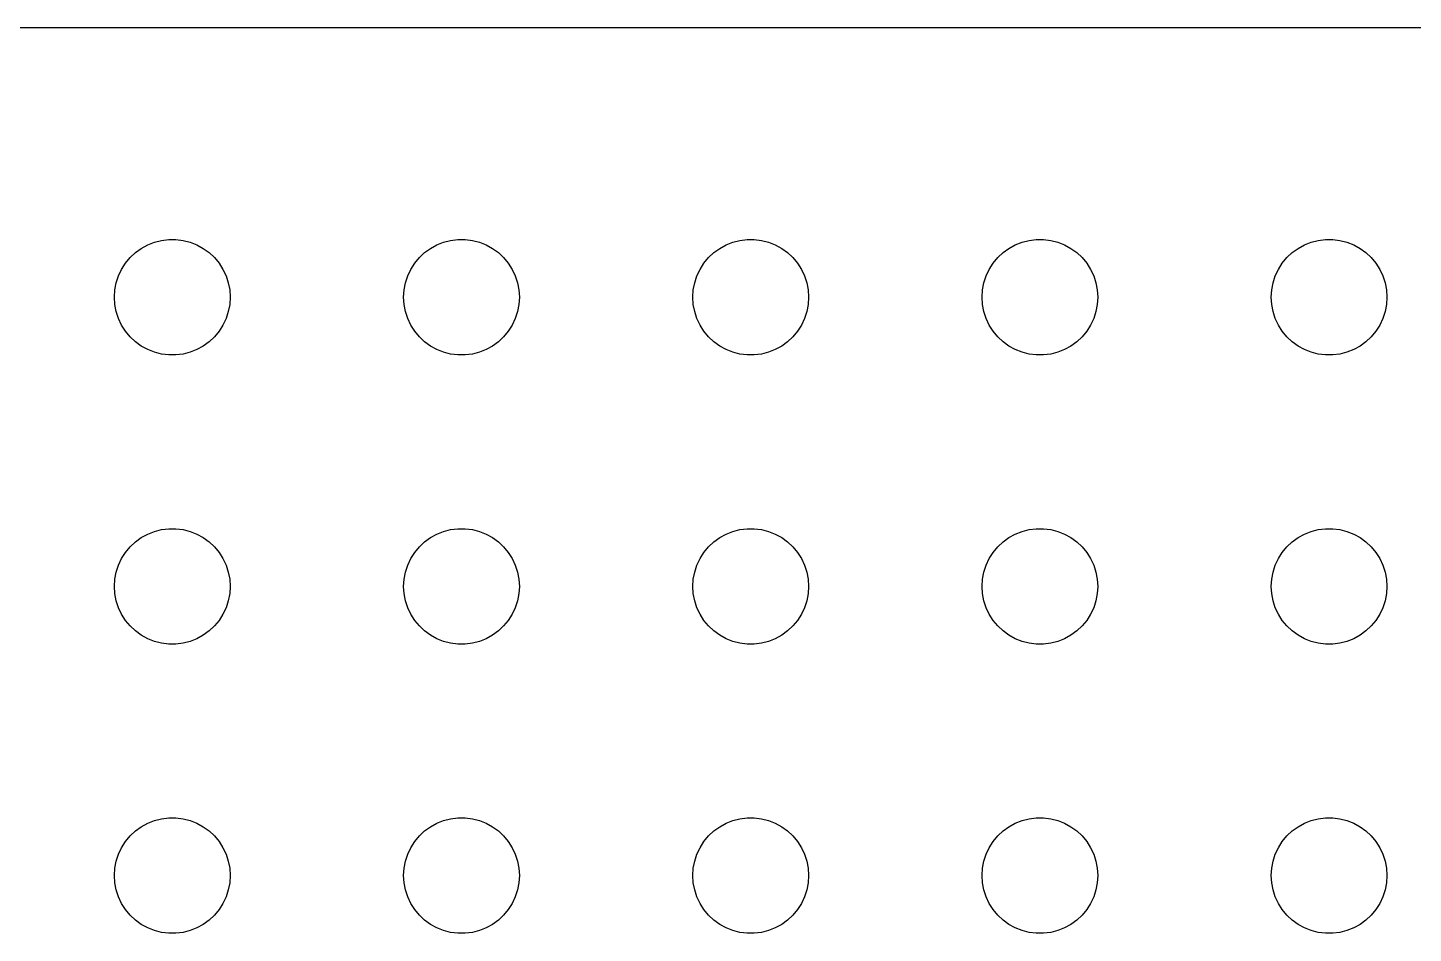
# Model space of a CAD drawing. Header units: metres. Extents: x -134 to 134, y 176 to 394.
# Drawn here: x -3.75 to 32.18, y 370.5 to 393.99 of the extents above; entities that cross this region are included whole.
import ezdxf

# ---------------------------------------------------------------- set-up
doc = ezdxf.new("R2010")
doc.units = ezdxf.units.M

msp = doc.modelspace()

# ---------------------------------------------------------------- linework, layer by layer
for p, q in [((129.814, 393.99), (-129.814, 393.99)), ((-0.46352, 388.427), (-0.28107, 388.473)), ((-0.28107, 388.473), (-0.09418, 388.497)), ((-0.09418, 388.497), (0.09418, 388.497)), ((0.09418, 388.497), (0.28107, 388.473)), ((0.28107, 388.473), (0.46352, 388.427)), ((7.03647, 388.427), (7.21892, 388.473)), ((7.21892, 388.473), (7.40581, 388.497)), ((7.40581, 388.497), (7.59418, 388.497)), ((7.59418, 388.497), (7.78107, 388.473)), ((7.78107, 388.473), (7.96352, 388.427)), ((14.5365, 388.427), (14.7189, 388.473)), ((14.7189, 388.473), (14.9058, 388.497)), ((14.9058, 388.497), (15.0942, 388.497)), ((15.0942, 388.497), (15.2811, 388.473)), ((15.2811, 388.473), (15.4635, 388.427)), ((22.0365, 388.427), (22.2189, 388.473)), ((22.2189, 388.473), (22.4058, 388.497)), ((22.4058, 388.497), (22.5942, 388.497)), ((22.5942, 388.497), (22.7811, 388.473)), ((22.7811, 388.473), (22.9635, 388.427)), ((29.5365, 388.427), (29.7189, 388.473)), ((29.7189, 388.473), (29.9058, 388.497)), ((29.9058, 388.497), (30.0942, 388.497)), ((30.0942, 388.497), (30.2811, 388.473)), ((30.2811, 388.473), (30.4635, 388.427)), ((-1.09344, 388.027), (-0.95613, 388.156)), ((-0.95613, 388.156), (-0.80373, 388.266)), ((-0.80373, 388.266), (-0.63866, 388.357)), ((-0.63866, 388.357), (-0.46352, 388.427)), ((0.46352, 388.427), (0.63866, 388.357)), ((0.63866, 388.357), (0.80373, 388.266)), ((0.80373, 388.266), (0.95613, 388.156)), ((0.95613, 388.156), (1.09344, 388.027)), ((6.40654, 388.027), (6.54385, 388.156)), ((6.54385, 388.156), (6.69626, 388.266)), ((6.69626, 388.266), (6.86133, 388.357)), ((6.86133, 388.357), (7.03647, 388.427)), ((7.96352, 388.427), (8.13866, 388.357)), ((8.13866, 388.357), (8.30373, 388.266)), ((8.30373, 388.266), (8.45613, 388.156)), ((8.45613, 388.156), (8.59344, 388.027)), ((13.9065, 388.027), (14.0439, 388.156)), ((14.0439, 388.156), (14.1963, 388.266)), ((14.1963, 388.266), (14.3613, 388.357)), ((14.3613, 388.357), (14.5365, 388.427)), ((15.4635, 388.427), (15.6387, 388.357)), ((15.6387, 388.357), (15.8037, 388.266)), ((15.8037, 388.266), (15.9561, 388.156)), ((15.9561, 388.156), (16.0934, 388.027)), ((21.4065, 388.027), (21.5439, 388.156)), ((21.5439, 388.156), (21.6963, 388.266)), ((21.6963, 388.266), (21.8613, 388.357)), ((21.8613, 388.357), (22.0365, 388.427)), ((22.9635, 388.427), (23.1387, 388.357)), ((23.1387, 388.357), (23.3037, 388.266)), ((23.3037, 388.266), (23.4561, 388.156)), ((23.4561, 388.156), (23.5934, 388.027)), ((28.9065, 388.027), (29.0439, 388.156)), ((29.0439, 388.156), (29.1963, 388.266)), ((29.1963, 388.266), (29.3613, 388.357)), ((29.3613, 388.357), (29.5365, 388.427)), ((30.4635, 388.427), (30.6387, 388.357)), ((30.6387, 388.357), (30.8037, 388.266)), ((30.8037, 388.266), (30.9561, 388.156)), ((30.9561, 388.156), (31.0934, 388.027)), ((-1.31445, 387.723), (-1.21352, 387.882)), ((-1.21352, 387.882), (-1.09344, 388.027)), ((1.09344, 388.027), (1.21352, 387.882)), ((1.21352, 387.882), (1.31445, 387.723)), ((6.18553, 387.723), (6.28647, 387.882)), ((6.28647, 387.882), (6.40654, 388.027)), ((8.59344, 388.027), (8.71352, 387.882)), ((8.71352, 387.882), (8.81445, 387.723)), ((13.6855, 387.723), (13.7865, 387.882)), ((13.7865, 387.882), (13.9065, 388.027)), ((16.0934, 388.027), (16.2135, 387.882)), ((16.2135, 387.882), (16.3145, 387.723)), ((21.1855, 387.723), (21.2865, 387.882)), ((21.2865, 387.882), (21.4065, 388.027)), ((23.5934, 388.027), (23.7135, 387.882)), ((23.7135, 387.882), (23.8145, 387.723)), ((28.6855, 387.723), (28.7865, 387.882)), ((28.7865, 387.882), (28.9065, 388.027)), ((31.0934, 388.027), (31.2135, 387.882)), ((31.2135, 387.882), (31.3145, 387.723)), ((-1.48816, 387.188), (-1.45287, 387.373)), ((-1.45287, 387.373), (-1.39465, 387.552)), ((-1.39465, 387.552), (-1.31445, 387.723)), ((1.31445, 387.723), (1.39465, 387.552)), ((1.39465, 387.552), (1.45287, 387.373)), ((1.45287, 387.373), (1.48816, 387.188)), ((6.01183, 387.188), (6.04712, 387.373)), ((6.04712, 387.373), (6.10533, 387.552)), ((6.10533, 387.552), (6.18553, 387.723)), ((8.81445, 387.723), (8.89465, 387.552)), ((8.89465, 387.552), (8.95287, 387.373)), ((8.95287, 387.373), (8.98816, 387.188)), ((13.5118, 387.188), (13.5471, 387.373)), ((13.5471, 387.373), (13.6053, 387.552)), ((13.6053, 387.552), (13.6855, 387.723)), ((16.3145, 387.723), (16.3947, 387.552)), ((16.3947, 387.552), (16.4529, 387.373)), ((16.4529, 387.373), (16.4882, 387.188)), ((21.0118, 387.188), (21.0471, 387.373)), ((21.0471, 387.373), (21.1053, 387.552)), ((21.1053, 387.552), (21.1855, 387.723)), ((23.8145, 387.723), (23.8947, 387.552)), ((23.8947, 387.552), (23.9529, 387.373)), ((23.9529, 387.373), (23.9882, 387.188)), ((28.5118, 387.188), (28.5471, 387.373)), ((28.5471, 387.373), (28.6053, 387.552)), ((28.6053, 387.552), (28.6855, 387.723)), ((31.3145, 387.723), (31.3947, 387.552)), ((31.3947, 387.552), (31.4529, 387.373)), ((31.4529, 387.373), (31.4882, 387.188)), ((-1.5, 387), (-1.48816, 387.188)), ((1.48816, 387.188), (1.5, 387)), ((6, 387), (6.01183, 387.188)), ((8.98816, 387.188), (9, 387)), ((13.5, 387), (13.5118, 387.188)), ((16.4882, 387.188), (16.5, 387)), ((21, 387), (21.0118, 387.188)), ((23.9882, 387.188), (24, 387)), ((28.5, 387), (28.5118, 387.188)), ((31.4882, 387.188), (31.5, 387)), ((-1.48816, 386.812), (-1.5, 387)), ((-1.45287, 386.627), (-1.48816, 386.812)), ((1.48816, 386.812), (1.45287, 386.627)), ((1.5, 387), (1.48816, 386.812)), ((6.01183, 386.812), (6, 387)), ((6.04712, 386.627), (6.01183, 386.812)), ((8.98816, 386.812), (8.95287, 386.627)), ((9, 387), (8.98816, 386.812)), ((13.5118, 386.812), (13.5, 387)), ((13.5471, 386.627), (13.5118, 386.812)), ((16.4882, 386.812), (16.4529, 386.627)), ((16.5, 387), (16.4882, 386.812)), ((21.0118, 386.812), (21, 387)), ((21.0471, 386.627), (21.0118, 386.812)), ((23.9882, 386.812), (23.9529, 386.627)), ((24, 387), (23.9882, 386.812)), ((28.5118, 386.812), (28.5, 387)), ((28.5471, 386.627), (28.5118, 386.812)), ((31.4882, 386.812), (31.4529, 386.627)), ((31.5, 387), (31.4882, 386.812)), ((-1.39465, 386.448), (-1.45287, 386.627)), ((-1.31445, 386.277), (-1.39465, 386.448)), ((1.39465, 386.448), (1.31445, 386.277)), ((1.45287, 386.627), (1.39465, 386.448)), ((6.10533, 386.448), (6.04712, 386.627)), ((6.18553, 386.277), (6.10533, 386.448)), ((8.89465, 386.448), (8.81445, 386.277)), ((8.95287, 386.627), (8.89465, 386.448)), ((13.6053, 386.448), (13.5471, 386.627)), ((13.6855, 386.277), (13.6053, 386.448)), ((16.3947, 386.448), (16.3145, 386.277)), ((16.4529, 386.627), (16.3947, 386.448)), ((21.1053, 386.448), (21.0471, 386.627)), ((21.1855, 386.277), (21.1053, 386.448)), ((23.8947, 386.448), (23.8145, 386.277)), ((23.9529, 386.627), (23.8947, 386.448)), ((28.6053, 386.448), (28.5471, 386.627)), ((28.6855, 386.277), (28.6053, 386.448)), ((31.3947, 386.448), (31.3145, 386.277)), ((31.4529, 386.627), (31.3947, 386.448)), ((-1.21352, 386.118), (-1.31445, 386.277)), ((-1.09344, 385.973), (-1.21352, 386.118)), ((-0.95613, 385.844), (-1.09344, 385.973)), ((1.09344, 385.973), (0.95613, 385.844)), ((1.21352, 386.118), (1.09344, 385.973)), ((1.31445, 386.277), (1.21352, 386.118)), ((6.28647, 386.118), (6.18553, 386.277)), ((6.40654, 385.973), (6.28647, 386.118)), ((6.54385, 385.844), (6.40654, 385.973)), ((8.59344, 385.973), (8.45613, 385.844)), ((8.71352, 386.118), (8.59344, 385.973)), ((8.81445, 386.277), (8.71352, 386.118)), ((13.7865, 386.118), (13.6855, 386.277)), ((13.9065, 385.973), (13.7865, 386.118)), ((14.0439, 385.844), (13.9065, 385.973)), ((16.0934, 385.973), (15.9561, 385.844)), ((16.2135, 386.118), (16.0934, 385.973)), ((16.3145, 386.277), (16.2135, 386.118)), ((21.2865, 386.118), (21.1855, 386.277)), ((21.4065, 385.973), (21.2865, 386.118)), ((21.5439, 385.844), (21.4065, 385.973)), ((23.5934, 385.973), (23.4561, 385.844)), ((23.7135, 386.118), (23.5934, 385.973)), ((23.8145, 386.277), (23.7135, 386.118)), ((28.7865, 386.118), (28.6855, 386.277)), ((28.9065, 385.973), (28.7865, 386.118)), ((29.0439, 385.844), (28.9065, 385.973)), ((31.0934, 385.973), (30.9561, 385.844)), ((31.2135, 386.118), (31.0934, 385.973)), ((31.3145, 386.277), (31.2135, 386.118)), ((-0.80373, 385.734), (-0.95613, 385.844)), ((-0.63866, 385.643), (-0.80373, 385.734)), ((-0.46352, 385.573), (-0.63866, 385.643)), ((-0.28107, 385.527), (-0.46352, 385.573)), ((0.46352, 385.573), (0.28107, 385.527)), ((0.63866, 385.643), (0.46352, 385.573)), ((0.80373, 385.734), (0.63866, 385.643)), ((0.95613, 385.844), (0.80373, 385.734)), ((6.69626, 385.734), (6.54385, 385.844)), ((6.86133, 385.643), (6.69626, 385.734)), ((7.03647, 385.573), (6.86133, 385.643)), ((7.21892, 385.527), (7.03647, 385.573)), ((7.96352, 385.573), (7.78107, 385.527)), ((8.13866, 385.643), (7.96352, 385.573)), ((8.30373, 385.734), (8.13866, 385.643)), ((8.45613, 385.844), (8.30373, 385.734)), ((14.1963, 385.734), (14.0439, 385.844)), ((14.3613, 385.643), (14.1963, 385.734)), ((14.5365, 385.573), (14.3613, 385.643)), ((14.7189, 385.527), (14.5365, 385.573)), ((15.4635, 385.573), (15.2811, 385.527)), ((15.6387, 385.643), (15.4635, 385.573)), ((15.8037, 385.734), (15.6387, 385.643)), ((15.9561, 385.844), (15.8037, 385.734)), ((21.6963, 385.734), (21.5439, 385.844)), ((21.8613, 385.643), (21.6963, 385.734)), ((22.0365, 385.573), (21.8613, 385.643)), ((22.2189, 385.527), (22.0365, 385.573)), ((22.9635, 385.573), (22.7811, 385.527)), ((23.1387, 385.643), (22.9635, 385.573)), ((23.3037, 385.734), (23.1387, 385.643)), ((23.4561, 385.844), (23.3037, 385.734)), ((29.1963, 385.734), (29.0439, 385.844)), ((29.3613, 385.643), (29.1963, 385.734)), ((29.5365, 385.573), (29.3613, 385.643)), ((29.7189, 385.527), (29.5365, 385.573)), ((30.4635, 385.573), (30.2811, 385.527)), ((30.6387, 385.643), (30.4635, 385.573)), ((30.8037, 385.734), (30.6387, 385.643)), ((30.9561, 385.844), (30.8037, 385.734)), ((-0.09418, 385.503), (-0.28107, 385.527)), ((0.09418, 385.503), (-0.09418, 385.503)), ((0.28107, 385.527), (0.09418, 385.503)), ((7.40581, 385.503), (7.21892, 385.527)), ((7.59418, 385.503), (7.40581, 385.503)), ((7.78107, 385.527), (7.59418, 385.503)), ((14.9058, 385.503), (14.7189, 385.527)), ((15.0942, 385.503), (14.9058, 385.503)), ((15.2811, 385.527), (15.0942, 385.503)), ((22.4058, 385.503), (22.2189, 385.527)), ((22.5942, 385.503), (22.4058, 385.503)), ((22.7811, 385.527), (22.5942, 385.503)), ((29.9058, 385.503), (29.7189, 385.527)), ((30.0942, 385.503), (29.9058, 385.503)), ((30.2811, 385.527), (30.0942, 385.503)), ((-0.63866, 380.857), (-0.46352, 380.927)), ((-0.46352, 380.927), (-0.28107, 380.973)), ((-0.28107, 380.973), (-0.09418, 380.997)), ((-0.09418, 380.997), (0.09418, 380.997)), ((0.09418, 380.997), (0.28107, 380.973)), ((0.28107, 380.973), (0.46352, 380.927)), ((0.46352, 380.927), (0.63866, 380.857)), ((6.86133, 380.857), (7.03647, 380.927)), ((7.03647, 380.927), (7.21892, 380.973)), ((7.21892, 380.973), (7.40581, 380.997)), ((7.40581, 380.997), (7.59418, 380.997)), ((7.59418, 380.997), (7.78107, 380.973)), ((7.78107, 380.973), (7.96352, 380.927)), ((7.96352, 380.927), (8.13866, 380.857)), ((14.3613, 380.857), (14.5365, 380.927)), ((14.5365, 380.927), (14.7189, 380.973)), ((14.7189, 380.973), (14.9058, 380.997)), ((14.9058, 380.997), (15.0942, 380.997)), ((15.0942, 380.997), (15.2811, 380.973)), ((15.2811, 380.973), (15.4635, 380.927)), ((15.4635, 380.927), (15.6387, 380.857)), ((21.8613, 380.857), (22.0365, 380.927)), ((22.0365, 380.927), (22.2189, 380.973)), ((22.2189, 380.973), (22.4058, 380.997)), ((22.4058, 380.997), (22.5942, 380.997)), ((22.5942, 380.997), (22.7811, 380.973)), ((22.7811, 380.973), (22.9635, 380.927)), ((22.9635, 380.927), (23.1387, 380.857)), ((29.3613, 380.857), (29.5365, 380.927)), ((29.5365, 380.927), (29.7189, 380.973)), ((29.7189, 380.973), (29.9058, 380.997)), ((29.9058, 380.997), (30.0942, 380.997)), ((30.0942, 380.997), (30.2811, 380.973)), ((30.2811, 380.973), (30.4635, 380.927)), ((30.4635, 380.927), (30.6387, 380.857)), ((-1.09344, 380.527), (-0.95613, 380.656)), ((-0.95613, 380.656), (-0.80373, 380.766)), ((-0.80373, 380.766), (-0.63866, 380.857)), ((0.63866, 380.857), (0.80373, 380.766)), ((0.80373, 380.766), (0.95613, 380.656)), ((0.95613, 380.656), (1.09344, 380.527)), ((6.40654, 380.527), (6.54385, 380.656)), ((6.54385, 380.656), (6.69626, 380.766)), ((6.69626, 380.766), (6.86133, 380.857)), ((8.13866, 380.857), (8.30373, 380.766)), ((8.30373, 380.766), (8.45613, 380.656)), ((8.45613, 380.656), (8.59344, 380.527)), ((13.9065, 380.527), (14.0439, 380.656)), ((14.0439, 380.656), (14.1963, 380.766)), ((14.1963, 380.766), (14.3613, 380.857)), ((15.6387, 380.857), (15.8037, 380.766)), ((15.8037, 380.766), (15.9561, 380.656)), ((15.9561, 380.656), (16.0934, 380.527)), ((21.4065, 380.527), (21.5439, 380.656)), ((21.5439, 380.656), (21.6963, 380.766)), ((21.6963, 380.766), (21.8613, 380.857)), ((23.1387, 380.857), (23.3037, 380.766)), ((23.3037, 380.766), (23.4561, 380.656)), ((23.4561, 380.656), (23.5934, 380.527)), ((28.9065, 380.527), (29.0439, 380.656)), ((29.0439, 380.656), (29.1963, 380.766)), ((29.1963, 380.766), (29.3613, 380.857)), ((30.6387, 380.857), (30.8037, 380.766)), ((30.8037, 380.766), (30.9561, 380.656)), ((30.9561, 380.656), (31.0934, 380.527)), ((-1.39465, 380.052), (-1.31445, 380.223)), ((-1.31445, 380.223), (-1.21352, 380.382)), ((-1.21352, 380.382), (-1.09344, 380.527)), ((1.09344, 380.527), (1.21352, 380.382)), ((1.21352, 380.382), (1.31445, 380.223)), ((1.31445, 380.223), (1.39465, 380.052)), ((6.10533, 380.052), (6.18553, 380.223)), ((6.18553, 380.223), (6.28647, 380.382)), ((6.28647, 380.382), (6.40654, 380.527)), ((8.59344, 380.527), (8.71352, 380.382)), ((8.71352, 380.382), (8.81445, 380.223)), ((8.81445, 380.223), (8.89465, 380.052)), ((13.6053, 380.052), (13.6855, 380.223)), ((13.6855, 380.223), (13.7865, 380.382)), ((13.7865, 380.382), (13.9065, 380.527)), ((16.0934, 380.527), (16.2135, 380.382)), ((16.2135, 380.382), (16.3145, 380.223)), ((16.3145, 380.223), (16.3947, 380.052)), ((21.1053, 380.052), (21.1855, 380.223)), ((21.1855, 380.223), (21.2865, 380.382)), ((21.2865, 380.382), (21.4065, 380.527)), ((23.5934, 380.527), (23.7135, 380.382)), ((23.7135, 380.382), (23.8145, 380.223)), ((23.8145, 380.223), (23.8947, 380.052)), ((28.6053, 380.052), (28.6855, 380.223)), ((28.6855, 380.223), (28.7865, 380.382)), ((28.7865, 380.382), (28.9065, 380.527)), ((31.0934, 380.527), (31.2135, 380.382)), ((31.2135, 380.382), (31.3145, 380.223)), ((31.3145, 380.223), (31.3947, 380.052)), ((-1.48816, 379.688), (-1.45287, 379.873)), ((-1.45287, 379.873), (-1.39465, 380.052)), ((1.39465, 380.052), (1.45287, 379.873)), ((1.45287, 379.873), (1.48816, 379.688)), ((6.01183, 379.688), (6.04712, 379.873)), ((6.04712, 379.873), (6.10533, 380.052)), ((8.89465, 380.052), (8.95287, 379.873)), ((8.95287, 379.873), (8.98816, 379.688)), ((13.5118, 379.688), (13.5471, 379.873)), ((13.5471, 379.873), (13.6053, 380.052)), ((16.3947, 380.052), (16.4529, 379.873)), ((16.4529, 379.873), (16.4882, 379.688)), ((21.0118, 379.688), (21.0471, 379.873)), ((21.0471, 379.873), (21.1053, 380.052)), ((23.8947, 380.052), (23.9529, 379.873)), ((23.9529, 379.873), (23.9882, 379.688)), ((28.5118, 379.688), (28.5471, 379.873)), ((28.5471, 379.873), (28.6053, 380.052)), ((31.3947, 380.052), (31.4529, 379.873)), ((31.4529, 379.873), (31.4882, 379.688)), ((-1.5, 379.5), (-1.48816, 379.688)), ((-1.48816, 379.312), (-1.5, 379.5)), ((1.48816, 379.688), (1.5, 379.5)), ((1.5, 379.5), (1.48816, 379.312)), ((6, 379.5), (6.01183, 379.688)), ((6.01183, 379.312), (6, 379.5)), ((8.98816, 379.688), (9, 379.5)), ((9, 379.5), (8.98816, 379.312)), ((13.5, 379.5), (13.5118, 379.688)), ((13.5118, 379.312), (13.5, 379.5)), ((16.4882, 379.688), (16.5, 379.5)), ((16.5, 379.5), (16.4882, 379.312)), ((21, 379.5), (21.0118, 379.688)), ((21.0118, 379.312), (21, 379.5)), ((23.9882, 379.688), (24, 379.5)), ((24, 379.5), (23.9882, 379.312)), ((28.5, 379.5), (28.5118, 379.688)), ((28.5118, 379.312), (28.5, 379.5)), ((31.4882, 379.688), (31.5, 379.5)), ((31.5, 379.5), (31.4882, 379.312)), ((-1.45287, 379.127), (-1.48816, 379.312)), ((-1.39465, 378.948), (-1.45287, 379.127)), ((1.45287, 379.127), (1.39465, 378.948)), ((1.48816, 379.312), (1.45287, 379.127)), ((6.04712, 379.127), (6.01183, 379.312)), ((6.10533, 378.948), (6.04712, 379.127)), ((8.95287, 379.127), (8.89465, 378.948)), ((8.98816, 379.312), (8.95287, 379.127)), ((13.5471, 379.127), (13.5118, 379.312)), ((13.6053, 378.948), (13.5471, 379.127)), ((16.4529, 379.127), (16.3947, 378.948)), ((16.4882, 379.312), (16.4529, 379.127)), ((21.0471, 379.127), (21.0118, 379.312)), ((21.1053, 378.948), (21.0471, 379.127)), ((23.9529, 379.127), (23.8947, 378.948)), ((23.9882, 379.312), (23.9529, 379.127)), ((28.5471, 379.127), (28.5118, 379.312)), ((28.6053, 378.948), (28.5471, 379.127)), ((31.4529, 379.127), (31.3947, 378.948)), ((31.4882, 379.312), (31.4529, 379.127)), ((-1.31445, 378.777), (-1.39465, 378.948)), ((-1.21352, 378.618), (-1.31445, 378.777)), ((1.31445, 378.777), (1.21352, 378.618)), ((1.39465, 378.948), (1.31445, 378.777)), ((6.18553, 378.777), (6.10533, 378.948)), ((6.28647, 378.618), (6.18553, 378.777)), ((8.81445, 378.777), (8.71352, 378.618)), ((8.89465, 378.948), (8.81445, 378.777)), ((13.6855, 378.777), (13.6053, 378.948)), ((13.7865, 378.618), (13.6855, 378.777)), ((16.3145, 378.777), (16.2135, 378.618)), ((16.3947, 378.948), (16.3145, 378.777)), ((21.1855, 378.777), (21.1053, 378.948)), ((21.2865, 378.618), (21.1855, 378.777)), ((23.8145, 378.777), (23.7135, 378.618)), ((23.8947, 378.948), (23.8145, 378.777)), ((28.6855, 378.777), (28.6053, 378.948)), ((28.7865, 378.618), (28.6855, 378.777)), ((31.3145, 378.777), (31.2135, 378.618)), ((31.3947, 378.948), (31.3145, 378.777)), ((-1.09344, 378.473), (-1.21352, 378.618)), ((-0.95613, 378.344), (-1.09344, 378.473)), ((1.09344, 378.473), (0.95613, 378.344)), ((1.21352, 378.618), (1.09344, 378.473)), ((6.40654, 378.473), (6.28647, 378.618)), ((6.54385, 378.344), (6.40654, 378.473)), ((8.59344, 378.473), (8.45613, 378.344)), ((8.71352, 378.618), (8.59344, 378.473)), ((13.9065, 378.473), (13.7865, 378.618)), ((14.0439, 378.344), (13.9065, 378.473)), ((16.0934, 378.473), (15.9561, 378.344)), ((16.2135, 378.618), (16.0934, 378.473)), ((21.4065, 378.473), (21.2865, 378.618)), ((21.5439, 378.344), (21.4065, 378.473)), ((23.5934, 378.473), (23.4561, 378.344)), ((23.7135, 378.618), (23.5934, 378.473)), ((28.9065, 378.473), (28.7865, 378.618)), ((29.0439, 378.344), (28.9065, 378.473)), ((31.0934, 378.473), (30.9561, 378.344)), ((31.2135, 378.618), (31.0934, 378.473)), ((-0.80373, 378.234), (-0.95613, 378.344)), ((-0.63866, 378.143), (-0.80373, 378.234)), ((-0.46352, 378.073), (-0.63866, 378.143)), ((-0.28107, 378.027), (-0.46352, 378.073)), ((-0.09418, 378.003), (-0.28107, 378.027)), ((0.28107, 378.027), (0.09418, 378.003)), ((0.46352, 378.073), (0.28107, 378.027)), ((0.63866, 378.143), (0.46352, 378.073)), ((0.80373, 378.234), (0.63866, 378.143)), ((0.95613, 378.344), (0.80373, 378.234)), ((6.69626, 378.234), (6.54385, 378.344)), ((6.86133, 378.143), (6.69626, 378.234)), ((7.03647, 378.073), (6.86133, 378.143)), ((7.21892, 378.027), (7.03647, 378.073)), ((7.40581, 378.003), (7.21892, 378.027)), ((7.78107, 378.027), (7.59418, 378.003)), ((7.96352, 378.073), (7.78107, 378.027)), ((8.13866, 378.143), (7.96352, 378.073)), ((8.30373, 378.234), (8.13866, 378.143)), ((8.45613, 378.344), (8.30373, 378.234)), ((14.1963, 378.234), (14.0439, 378.344)), ((14.3613, 378.143), (14.1963, 378.234)), ((14.5365, 378.073), (14.3613, 378.143)), ((14.7189, 378.027), (14.5365, 378.073)), ((14.9058, 378.003), (14.7189, 378.027)), ((15.2811, 378.027), (15.0942, 378.003)), ((15.4635, 378.073), (15.2811, 378.027)), ((15.6387, 378.143), (15.4635, 378.073)), ((15.8037, 378.234), (15.6387, 378.143)), ((15.9561, 378.344), (15.8037, 378.234)), ((21.6963, 378.234), (21.5439, 378.344)), ((21.8613, 378.143), (21.6963, 378.234)), ((22.0365, 378.073), (21.8613, 378.143)), ((22.2189, 378.027), (22.0365, 378.073)), ((22.4058, 378.003), (22.2189, 378.027)), ((22.7811, 378.027), (22.5942, 378.003)), ((22.9635, 378.073), (22.7811, 378.027)), ((23.1387, 378.143), (22.9635, 378.073)), ((23.3037, 378.234), (23.1387, 378.143)), ((23.4561, 378.344), (23.3037, 378.234)), ((29.1963, 378.234), (29.0439, 378.344)), ((29.3613, 378.143), (29.1963, 378.234)), ((29.5365, 378.073), (29.3613, 378.143)), ((29.7189, 378.027), (29.5365, 378.073)), ((29.9058, 378.003), (29.7189, 378.027)), ((30.2811, 378.027), (30.0942, 378.003)), ((30.4635, 378.073), (30.2811, 378.027)), ((30.6387, 378.143), (30.4635, 378.073)), ((30.8037, 378.234), (30.6387, 378.143)), ((30.9561, 378.344), (30.8037, 378.234)), ((0.09418, 378.003), (-0.09418, 378.003)), ((7.59418, 378.003), (7.40581, 378.003)), ((15.0942, 378.003), (14.9058, 378.003)), ((22.5942, 378.003), (22.4058, 378.003)), ((30.0942, 378.003), (29.9058, 378.003)), ((-0.80373, 373.266), (-0.63866, 373.357)), ((-0.63866, 373.357), (-0.46352, 373.427)), ((-0.46352, 373.427), (-0.28107, 373.473)), ((-0.28107, 373.473), (-0.09418, 373.497)), ((-0.09418, 373.497), (0.09418, 373.497)), ((0.09418, 373.497), (0.28107, 373.473)), ((0.28107, 373.473), (0.46352, 373.427)), ((0.46352, 373.427), (0.63866, 373.357)), ((0.63866, 373.357), (0.80373, 373.266)), ((6.69626, 373.266), (6.86133, 373.357)), ((6.86133, 373.357), (7.03647, 373.427)), ((7.03647, 373.427), (7.21892, 373.473)), ((7.21892, 373.473), (7.40581, 373.497)), ((7.40581, 373.497), (7.59418, 373.497)), ((7.59418, 373.497), (7.78107, 373.473)), ((7.78107, 373.473), (7.96352, 373.427)), ((7.96352, 373.427), (8.13866, 373.357)), ((8.13866, 373.357), (8.30373, 373.266)), ((14.1963, 373.266), (14.3613, 373.357)), ((14.3613, 373.357), (14.5365, 373.427)), ((14.5365, 373.427), (14.7189, 373.473)), ((14.7189, 373.473), (14.9058, 373.497)), ((14.9058, 373.497), (15.0942, 373.497)), ((15.0942, 373.497), (15.2811, 373.473)), ((15.2811, 373.473), (15.4635, 373.427)), ((15.4635, 373.427), (15.6387, 373.357)), ((15.6387, 373.357), (15.8037, 373.266)), ((21.6963, 373.266), (21.8613, 373.357)), ((21.8613, 373.357), (22.0365, 373.427)), ((22.0365, 373.427), (22.2189, 373.473)), ((22.2189, 373.473), (22.4058, 373.497)), ((22.4058, 373.497), (22.5942, 373.497)), ((22.5942, 373.497), (22.7811, 373.473)), ((22.7811, 373.473), (22.9635, 373.427)), ((22.9635, 373.427), (23.1387, 373.357)), ((23.1387, 373.357), (23.3037, 373.266)), ((29.1963, 373.266), (29.3613, 373.357)), ((29.3613, 373.357), (29.5365, 373.427)), ((29.5365, 373.427), (29.7189, 373.473)), ((29.7189, 373.473), (29.9058, 373.497)), ((29.9058, 373.497), (30.0942, 373.497)), ((30.0942, 373.497), (30.2811, 373.473)), ((30.2811, 373.473), (30.4635, 373.427)), ((30.4635, 373.427), (30.6387, 373.357)), ((30.6387, 373.357), (30.8037, 373.266)), ((-1.21352, 372.882), (-1.09344, 373.027)), ((-1.09344, 373.027), (-0.95613, 373.156)), ((-0.95613, 373.156), (-0.80373, 373.266)), ((0.80373, 373.266), (0.95613, 373.156)), ((0.95613, 373.156), (1.09344, 373.027)), ((1.09344, 373.027), (1.21352, 372.882)), ((6.28647, 372.882), (6.40654, 373.027)), ((6.40654, 373.027), (6.54385, 373.156)), ((6.54385, 373.156), (6.69626, 373.266)), ((8.30373, 373.266), (8.45613, 373.156)), ((8.45613, 373.156), (8.59344, 373.027)), ((8.59344, 373.027), (8.71352, 372.882)), ((13.7865, 372.882), (13.9065, 373.027)), ((13.9065, 373.027), (14.0439, 373.156)), ((14.0439, 373.156), (14.1963, 373.266)), ((15.8037, 373.266), (15.9561, 373.156)), ((15.9561, 373.156), (16.0934, 373.027)), ((16.0934, 373.027), (16.2135, 372.882)), ((21.2865, 372.882), (21.4065, 373.027)), ((21.4065, 373.027), (21.5439, 373.156)), ((21.5439, 373.156), (21.6963, 373.266)), ((23.3037, 373.266), (23.4561, 373.156)), ((23.4561, 373.156), (23.5934, 373.027)), ((23.5934, 373.027), (23.7135, 372.882)), ((28.7865, 372.882), (28.9065, 373.027)), ((28.9065, 373.027), (29.0439, 373.156)), ((29.0439, 373.156), (29.1963, 373.266)), ((30.8037, 373.266), (30.9561, 373.156)), ((30.9561, 373.156), (31.0934, 373.027)), ((31.0934, 373.027), (31.2135, 372.882)), ((-1.39465, 372.552), (-1.31445, 372.723)), ((-1.31445, 372.723), (-1.21352, 372.882)), ((1.21352, 372.882), (1.31445, 372.723)), ((1.31445, 372.723), (1.39465, 372.552)), ((6.10533, 372.552), (6.18553, 372.723)), ((6.18553, 372.723), (6.28647, 372.882)), ((8.71352, 372.882), (8.81445, 372.723)), ((8.81445, 372.723), (8.89465, 372.552)), ((13.6053, 372.552), (13.6855, 372.723)), ((13.6855, 372.723), (13.7865, 372.882)), ((16.2135, 372.882), (16.3145, 372.723)), ((16.3145, 372.723), (16.3947, 372.552)), ((21.1053, 372.552), (21.1855, 372.723)), ((21.1855, 372.723), (21.2865, 372.882)), ((23.7135, 372.882), (23.8145, 372.723)), ((23.8145, 372.723), (23.8947, 372.552)), ((28.6053, 372.552), (28.6855, 372.723)), ((28.6855, 372.723), (28.7865, 372.882)), ((31.2135, 372.882), (31.3145, 372.723)), ((31.3145, 372.723), (31.3947, 372.552)), ((-1.48816, 372.188), (-1.45287, 372.373)), ((-1.45287, 372.373), (-1.39465, 372.552)), ((1.39465, 372.552), (1.45287, 372.373)), ((1.45287, 372.373), (1.48816, 372.188)), ((6.01183, 372.188), (6.04712, 372.373)), ((6.04712, 372.373), (6.10533, 372.552)), ((8.89465, 372.552), (8.95287, 372.373)), ((8.95287, 372.373), (8.98816, 372.188)), ((13.5118, 372.188), (13.5471, 372.373)), ((13.5471, 372.373), (13.6053, 372.552)), ((16.3947, 372.552), (16.4529, 372.373)), ((16.4529, 372.373), (16.4882, 372.188)), ((21.0118, 372.188), (21.0471, 372.373)), ((21.0471, 372.373), (21.1053, 372.552)), ((23.8947, 372.552), (23.9529, 372.373)), ((23.9529, 372.373), (23.9882, 372.188)), ((28.5118, 372.188), (28.5471, 372.373)), ((28.5471, 372.373), (28.6053, 372.552)), ((31.3947, 372.552), (31.4529, 372.373)), ((31.4529, 372.373), (31.4882, 372.188)), ((-1.5, 372), (-1.48816, 372.188)), ((-1.48816, 371.812), (-1.5, 372)), ((1.48816, 372.188), (1.5, 372)), ((1.5, 372), (1.48816, 371.812)), ((6, 372), (6.01183, 372.188)), ((6.01183, 371.812), (6, 372)), ((8.98816, 372.188), (9, 372)), ((9, 372), (8.98816, 371.812)), ((13.5, 372), (13.5118, 372.188)), ((13.5118, 371.812), (13.5, 372)), ((16.4882, 372.188), (16.5, 372)), ((16.5, 372), (16.4882, 371.812)), ((21, 372), (21.0118, 372.188)), ((21.0118, 371.812), (21, 372)), ((23.9882, 372.188), (24, 372)), ((24, 372), (23.9882, 371.812)), ((28.5, 372), (28.5118, 372.188)), ((28.5118, 371.812), (28.5, 372)), ((31.4882, 372.188), (31.5, 372)), ((31.5, 372), (31.4882, 371.812)), ((-1.45287, 371.627), (-1.48816, 371.812)), ((-1.39465, 371.448), (-1.45287, 371.627)), ((1.45287, 371.627), (1.39465, 371.448)), ((1.48816, 371.812), (1.45287, 371.627)), ((6.04712, 371.627), (6.01183, 371.812)), ((6.10533, 371.448), (6.04712, 371.627)), ((8.95287, 371.627), (8.89465, 371.448)), ((8.98816, 371.812), (8.95287, 371.627)), ((13.5471, 371.627), (13.5118, 371.812)), ((13.6053, 371.448), (13.5471, 371.627)), ((16.4529, 371.627), (16.3947, 371.448)), ((16.4882, 371.812), (16.4529, 371.627)), ((21.0471, 371.627), (21.0118, 371.812)), ((21.1053, 371.448), (21.0471, 371.627)), ((23.9529, 371.627), (23.8947, 371.448)), ((23.9882, 371.812), (23.9529, 371.627)), ((28.5471, 371.627), (28.5118, 371.812)), ((28.6053, 371.448), (28.5471, 371.627)), ((31.4529, 371.627), (31.3947, 371.448)), ((31.4882, 371.812), (31.4529, 371.627)), ((-1.31445, 371.277), (-1.39465, 371.448)), ((-1.21352, 371.118), (-1.31445, 371.277)), ((1.31445, 371.277), (1.21352, 371.118)), ((1.39465, 371.448), (1.31445, 371.277)), ((6.18553, 371.277), (6.10533, 371.448)), ((6.28647, 371.118), (6.18553, 371.277)), ((8.81445, 371.277), (8.71352, 371.118)), ((8.89465, 371.448), (8.81445, 371.277)), ((13.6855, 371.277), (13.6053, 371.448)), ((13.7865, 371.118), (13.6855, 371.277)), ((16.3145, 371.277), (16.2135, 371.118)), ((16.3947, 371.448), (16.3145, 371.277)), ((21.1855, 371.277), (21.1053, 371.448)), ((21.2865, 371.118), (21.1855, 371.277)), ((23.8145, 371.277), (23.7135, 371.118)), ((23.8947, 371.448), (23.8145, 371.277)), ((28.6855, 371.277), (28.6053, 371.448)), ((28.7865, 371.118), (28.6855, 371.277)), ((31.3145, 371.277), (31.2135, 371.118)), ((31.3947, 371.448), (31.3145, 371.277)), ((-1.09344, 370.973), (-1.21352, 371.118)), ((-0.95613, 370.844), (-1.09344, 370.973)), ((-0.80373, 370.734), (-0.95613, 370.844)), ((0.95613, 370.844), (0.80373, 370.734)), ((1.09344, 370.973), (0.95613, 370.844)), ((1.21352, 371.118), (1.09344, 370.973)), ((6.40654, 370.973), (6.28647, 371.118)), ((6.54385, 370.844), (6.40654, 370.973)), ((6.69626, 370.734), (6.54385, 370.844)), ((8.45613, 370.844), (8.30373, 370.734)), ((8.59344, 370.973), (8.45613, 370.844)), ((8.71352, 371.118), (8.59344, 370.973)), ((13.9065, 370.973), (13.7865, 371.118)), ((14.0439, 370.844), (13.9065, 370.973)), ((14.1963, 370.734), (14.0439, 370.844)), ((15.9561, 370.844), (15.8037, 370.734)), ((16.0934, 370.973), (15.9561, 370.844)), ((16.2135, 371.118), (16.0934, 370.973)), ((21.4065, 370.973), (21.2865, 371.118)), ((21.5439, 370.844), (21.4065, 370.973)), ((21.6963, 370.734), (21.5439, 370.844)), ((23.4561, 370.844), (23.3037, 370.734)), ((23.5934, 370.973), (23.4561, 370.844)), ((23.7135, 371.118), (23.5934, 370.973)), ((28.9065, 370.973), (28.7865, 371.118)), ((29.0439, 370.844), (28.9065, 370.973)), ((29.1963, 370.734), (29.0439, 370.844)), ((30.9561, 370.844), (30.8037, 370.734)), ((31.0934, 370.973), (30.9561, 370.844)), ((31.2135, 371.118), (31.0934, 370.973)), ((-0.63866, 370.643), (-0.80373, 370.734)), ((-0.46352, 370.573), (-0.63866, 370.643)), ((-0.28107, 370.527), (-0.46352, 370.573)), ((-0.09418, 370.503), (-0.28107, 370.527)), ((0.09418, 370.503), (-0.09418, 370.503)), ((0.28107, 370.527), (0.09418, 370.503)), ((0.46352, 370.573), (0.28107, 370.527)), ((0.63866, 370.643), (0.46352, 370.573)), ((0.80373, 370.734), (0.63866, 370.643)), ((6.86133, 370.643), (6.69626, 370.734)), ((7.03647, 370.573), (6.86133, 370.643)), ((7.21892, 370.527), (7.03647, 370.573)), ((7.40581, 370.503), (7.21892, 370.527)), ((7.59418, 370.503), (7.40581, 370.503)), ((7.78107, 370.527), (7.59418, 370.503)), ((7.96352, 370.573), (7.78107, 370.527)), ((8.13866, 370.643), (7.96352, 370.573)), ((8.30373, 370.734), (8.13866, 370.643)), ((14.3613, 370.643), (14.1963, 370.734)), ((14.5365, 370.573), (14.3613, 370.643)), ((14.7189, 370.527), (14.5365, 370.573)), ((14.9058, 370.503), (14.7189, 370.527)), ((15.0942, 370.503), (14.9058, 370.503)), ((15.2811, 370.527), (15.0942, 370.503)), ((15.4635, 370.573), (15.2811, 370.527)), ((15.6387, 370.643), (15.4635, 370.573)), ((15.8037, 370.734), (15.6387, 370.643)), ((21.8613, 370.643), (21.6963, 370.734)), ((22.0365, 370.573), (21.8613, 370.643)), ((22.2189, 370.527), (22.0365, 370.573)), ((22.4058, 370.503), (22.2189, 370.527)), ((22.5942, 370.503), (22.4058, 370.503)), ((22.7811, 370.527), (22.5942, 370.503)), ((22.9635, 370.573), (22.7811, 370.527)), ((23.1387, 370.643), (22.9635, 370.573)), ((23.3037, 370.734), (23.1387, 370.643)), ((29.3613, 370.643), (29.1963, 370.734)), ((29.5365, 370.573), (29.3613, 370.643)), ((29.7189, 370.527), (29.5365, 370.573)), ((29.9058, 370.503), (29.7189, 370.527)), ((30.0942, 370.503), (29.9058, 370.503)), ((30.2811, 370.527), (30.0942, 370.503)), ((30.4635, 370.573), (30.2811, 370.527)), ((30.6387, 370.643), (30.4635, 370.573)), ((30.8037, 370.734), (30.6387, 370.643))]:
    msp.add_line(p, q)

doc.saveas('drawing.dxf')
